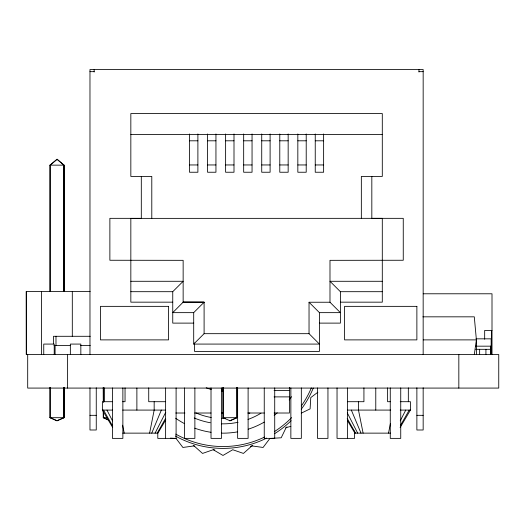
<?xml version="1.0" encoding="UTF-8"?>
<svg xmlns="http://www.w3.org/2000/svg" width="525" height="525" viewBox="0 0 525 525"><rect width="100%" height="100%" fill="white"/><g stroke="black" fill="none" stroke-linecap="round" stroke-linejoin="round"><path stroke-width="0.79" d="M474.292 354.552L476.392 339.885L474.292 316.831L422.894 316.831M149.612 433.138L154.166 410.084L154.166 401.704M388.507 433.138L390.39 423.596M151.738 433.138L161.346 410.084M155.078 433.138L165.756 412.25M400.227 420.892L405.753 410.084M157.185 433.138L165.552 418.471M400.463 425.453L409.224 410.084M165.756 419.862L157.913 433.138L122.811 433.138M400.109 427.547L410.425 410.084L410.425 401.704L400.24 401.704M183.146 302.164L172.745 312.644L193.699 312.644L204.1 302.243L183.146 302.164L204.1 302.164L204.1 333.677L193.699 344.078L193.699 312.644M193.699 323.118L172.745 323.118L172.745 291.69L183.146 281.288L130.837 281.288M50.032 291.414L50.032 165.145L57.067 159.252L64.063 165.145L64.063 291.414M50.17 165.145L57.133 159.252M317.855 392.221L310.774 397.583L310.104 408.877L301.357 413.116M64.063 387.352L64.063 417.69L57.035 420.788L50.17 417.69M229.884 420.788L236.906 417.69L236.906 387.352M229.957 420.788L237.051 417.69L236.978 387.352M214.823 449.866A99.54 99.54 0 0 1 213.202 449.722L202.545 453.429L194.093 445.915L182.89 447.464L176.065 438.447L170.422 438.119M290.824 426.385L286.132 427.606L281.197 437.784L269.909 438.447L263.084 447.464L251.882 445.915L243.429 453.429L232.739 449.722L222.987 455.444L213.229 449.722M340.39 302.164L382.298 302.164L382.298 218.341L130.837 218.38L130.837 302.164L172.745 302.164M89.972 71.656L94.165 71.656M418.97 71.656L423.163 71.656M130.837 134.518L382.298 134.518M189.512 140.805L197.892 140.805M207.565 140.805L215.946 140.805M225.619 140.805L233.999 140.805M243.672 140.805L252.052 140.805M261.726 140.805L270.106 140.805M279.779 140.805L288.159 140.805M297.832 140.805L306.213 140.805M315.243 140.805L323.623 140.805M189.512 164.955L197.892 164.955M207.565 164.955L215.946 164.955M225.619 164.955L233.999 164.955M243.672 164.955L252.052 164.955M261.726 164.955L270.106 164.955M279.779 164.955L288.159 164.955M297.832 164.955L306.213 164.955M315.243 164.955L323.623 164.955M50.032 165.145L63.919 165.145L63.919 291.414M382.298 281.288L329.989 281.288L340.39 291.69L382.298 291.69M90.156 291.414L26.25 291.414L26.25 354.552L498.75 354.552L498.75 388.08L27.694 388.08L27.694 354.552M130.837 291.69L172.745 291.69M423.209 293.783L492.004 293.783L492.004 354.552M204.1 302.243L183.146 302.243L183.146 260.334L109.876 260.256L109.876 218.341L141.31 218.341L141.31 176.433M309.035 302.243L329.989 302.243L340.39 312.644L319.436 312.644L309.035 302.243L309.035 333.677L319.436 344.078L193.699 344.078M319.436 323.118L340.39 323.118L340.39 291.69M492.004 330.455L484.667 330.455L484.667 339.235M204.1 333.677L309.035 333.677M90.234 336.295L53.504 336.295L53.504 343.901M475.998 338.835L491.164 338.835L491.164 354.552M423.235 339.885L476.392 339.885L476.392 354.552M53.963 345.424L70.665 345.424M80.443 345.424L90.254 345.424M475.709 346.172L491.164 346.172M475.709 349.315L491.164 349.315M274.057 390.6L289.413 390.6M274.057 396.887L289.413 396.887M112.462 401.704L102.382 401.704L102.382 410.084L112.698 427.547M122.706 401.704L125.042 401.704L125.042 387.883M165.283 401.704L148.726 401.704L148.726 387.883M347.425 401.704L363.93 401.704L363.93 387.883M390.554 401.704L387.614 401.704L387.614 387.883M102.382 410.084L112.448 410.084M122.738 410.084L165.283 410.084M347.425 410.084L390.705 410.084M400.24 410.084L410.425 410.084M175.777 413.017L184.918 413.017M194.618 413.017L211.043 413.017M221.648 413.017L223.289 413.017M247.78 413.017L264.246 413.017M274.057 413.017L289.413 413.017L289.413 387.319M89.972 415.327L96.259 415.327M416.876 415.327L423.163 415.327M50.032 387.352L50.032 417.69L64.063 417.69M103.261 411.134L103.261 417.69L107.343 417.69M223.02 387.352L223.02 417.69L237.051 417.69M390.633 433.138L354.893 433.138L347.465 420.564M221.163 388.769L222.882 388.92A42.433 42.433 0 0 1 221.406 388.894M223.02 417.69L230.022 420.788M108.203 419.856L103.399 417.69L103.327 411.134M103.261 417.69L108.747 420.164M50.032 417.69L56.969 420.788L63.991 417.69L63.991 387.352M56.995 159.252L63.919 165.145M347.215 418.471L355.596 433.138M103.537 410.084L112.711 426.149M347.34 412.965L357.676 433.138M106.969 410.084L112.507 420.892M351.337 410.084L360.997 433.138M363.11 433.138L358.483 410.084L358.483 401.704M122.627 425.191L124.222 433.138M491.584 330.455L491.584 354.132M490.639 346.172L490.639 354.552M485.927 349.315L485.927 354.552M479.64 349.315L479.64 354.552M458.83 354.552L458.83 388.08M423.163 354.552L423.163 69.556L89.972 69.556L89.972 354.552M423.163 387.778L423.163 429.995L416.876 429.995L416.876 387.778M418.97 69.556L418.97 72.004M408.332 387.883L408.332 401.704M400.739 387.923L400.739 438.375L390.265 438.375L390.265 387.923M375.775 388.034L375.775 410.084M371.825 176.433L371.825 218.341L403.259 218.341L403.259 260.256L329.989 260.334L329.989 302.243M361.344 218.341L361.344 176.433L382.298 176.433L382.298 113.564L130.837 113.564L130.837 176.433L151.791 176.433L151.791 218.341M354.559 431.051L354.559 438.375L337.037 438.375L337.037 387.923M347.517 387.923L347.517 438.375M327.948 387.923L327.948 438.375L317.467 438.375L317.467 387.923M323.623 133.954L323.623 172.239L315.243 172.239L315.243 133.954M319.436 312.644L319.436 351.396L194.519 351.396L194.519 343.015M306.213 133.954L306.213 172.239L297.832 172.239L297.832 133.954M301.337 387.923L301.337 438.375L290.857 438.375L290.857 387.923M288.159 133.954L288.159 172.239L279.779 172.239L279.779 133.954M274.719 387.923L274.719 438.375L264.246 438.375L264.246 387.923M270.106 133.954L270.106 172.239L261.726 172.239L261.726 133.954M252.052 133.954L252.052 172.239L243.672 172.239L243.672 133.954M248.108 387.923L248.108 438.375L237.628 438.375L237.628 387.923M233.999 133.954L233.999 172.239L225.619 172.239L225.619 133.954M223.158 387.352L223.158 417.69M221.491 387.923L221.491 438.375L211.017 438.375L211.017 387.923M215.946 133.954L215.946 172.239L207.565 172.239L207.565 133.954M197.892 133.954L197.892 172.239L189.512 172.239L189.512 133.954M194.88 387.923L194.88 438.375L184.4 438.375L184.4 387.923M176.098 387.923L176.098 438.375L157.789 438.375L157.789 432.679M165.618 387.923L165.618 438.375M136.881 388.034L136.881 410.084M122.87 387.923L122.87 438.375L112.396 438.375L112.396 387.923M104.475 387.883L104.475 401.704M103.327 387.352L103.399 402.111M103.261 387.352L103.261 402.111M96.259 387.778L96.259 429.995L89.972 429.995L89.972 387.778M94.165 69.556L94.165 72.004M80.837 354.552L80.837 344.078L70.357 344.078L70.357 354.552M72.306 291.414L72.306 336.512M67.613 354.552L67.613 388.08M63.991 165.145L63.991 291.414M63.919 387.352L63.919 417.69M55.985 336.295L55.985 345.424M55.086 345.424L55.086 354.552M54.219 354.552L54.219 344.078L43.746 344.078L43.746 354.552M50.105 165.145L50.105 291.414M50.105 387.352L50.105 417.69M41.58 291.414L41.58 354.552M26.322 291.414L26.388 354.552M222.882 391.013A44.533 44.533 0 0 1 221.327 390.987M211.352 389.498A44.533 44.533 0 0 1 206.2 387.778M311.338 387.903A95.878 95.878 0 0 1 301.298 405.983M291.624 417.611A95.878 95.878 0 0 1 274.326 431.642M264.587 437.049A95.878 95.878 0 0 1 175.737 434.09M222.987 413.208A62.541 62.541 0 0 1 221.432 413.188M249.861 412.978A67.863 67.863 0 0 1 248.404 413.588M225.35 418.484A67.863 67.863 0 0 1 221.412 418.51M211.201 417.5A67.863 67.863 0 0 1 196.107 412.978M291.473 396.664A82.504 82.504 0 0 1 289.157 399.932M277.226 412.827A82.504 82.504 0 0 1 274.162 415.373M264.239 422.113A82.504 82.504 0 0 1 248.181 429.22M237.313 431.911A82.504 82.504 0 0 1 221.393 433.151M211.024 432.292A82.504 82.504 0 0 1 194.768 428.19M184.531 423.655A82.504 82.504 0 0 1 175.665 418.248M313.3 388.027A97.735 97.735 0 0 1 301.298 409.146M291.126 420.728A97.735 97.735 0 0 1 274.516 433.716M266.707 438.073A97.735 97.735 0 0 1 175.396 436.032M260.951 413.234A73.185 73.185 0 0 1 248.017 419.436M238.042 422.284A73.185 73.185 0 0 1 221.393 423.833M210.276 422.737A73.185 73.185 0 0 1 194.25 417.972M286.965 426.917A99.54 99.54 0 0 1 285.757 427.914M252.742 445.653A99.54 99.54 0 0 1 250.399 446.355M194.788 446.125A99.54 99.54 0 0 1 193.226 445.653M168.551 306.357L100.446 306.357L100.446 339.885L168.551 339.885L168.551 306.357M416.876 306.357L344.577 306.357L344.577 339.885L416.876 339.885L416.876 306.357"/></g></svg>
